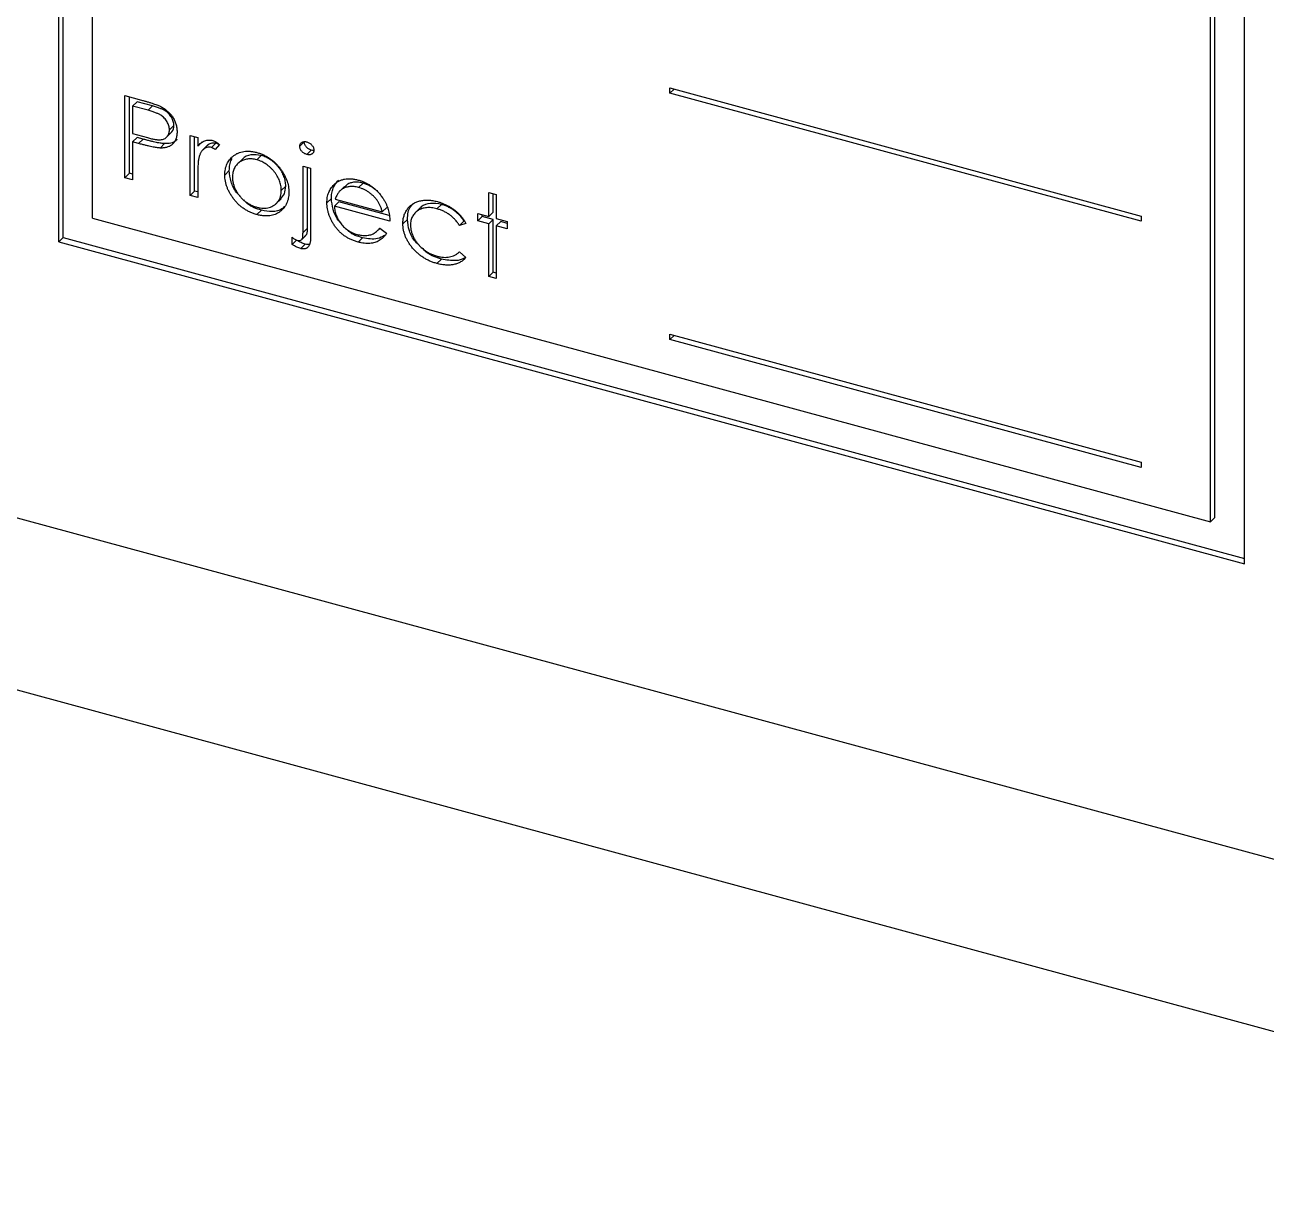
# Model space of a CAD drawing. Header units: millimetres. Extents: x 0 to 836, y 0 to 589.
# Drawn here: x 77.64 to 110.05, y 54.7 to 85.47 of the extents above; entities that cross this region are included whole.
import ezdxf

# ---------------------------------------------------------------- set-up
doc = ezdxf.new("R2010")
doc.units = ezdxf.units.MM

msp = doc.modelspace()

# ---------------------------------------------------------------- linework, layer by layer
at = {"color": 7, "linetype": 'Continuous', "lineweight": 25}
for p, q in [((78.52138, 79.80618), (78.52138, 99.52103)), ((78.63805, 79.92006), (78.63805, 99.48932)), ((79.4058, 80.42299), (79.4058, 98.4235)), ((109.47601, 71.39338), (109.47601, 91.10823)), ((108.59159, 72.49091), (108.59159, 90.49142)), ((108.70827, 72.60479), (108.70827, 90.6053)), ((31.86832, 84.98527), (219.36496, 34.0277)), ((80.25053, 83.62207), (80.68414, 83.50423)), ((80.25053, 81.47916), (80.25053, 83.62207)), ((94.48059, 83.8207), (106.78307, 80.47715)), ((94.48059, 83.68333), (94.48059, 83.8207)), ((94.59067, 83.79078), (94.48059, 83.68333)), ((106.78307, 80.33978), (94.48059, 83.68333)), ((80.3672, 81.59303), (80.3672, 83.59037)), ((80.56563, 83.46224), (80.44895, 83.34836)), ((80.44895, 83.34836), (80.44895, 82.63405)), ((80.85334, 83.23846), (80.44895, 83.34836)), ((80.97001, 83.35233), (80.56563, 83.46224)), ((80.97001, 83.35233), (80.85334, 83.23846)), ((81.32446, 82.52492), (81.4703, 82.66726)), ((81.52942, 82.84443), (81.41274, 82.73056)), ((80.44895, 82.63405), (80.83607, 82.52412)), ((80.56563, 82.52814), (80.44895, 82.41427)), ((80.44895, 82.41427), (80.44895, 81.42523)), ((80.60708, 82.37129), (80.44895, 82.41427)), ((80.72375, 82.48517), (80.56563, 82.52814)), ((80.72375, 82.48517), (80.60708, 82.37129)), ((81.2867, 82.36737), (81.17003, 82.2535)), ((81.95133, 82.58289), (82.14976, 82.52896)), ((81.95133, 81.01691), (81.95133, 82.58289)), ((82.06801, 81.13079), (82.06801, 82.55118)), ((82.14976, 82.52896), (82.14976, 82.29845)), ((82.26643, 82.41232), (82.14976, 82.29845)), ((82.41819, 82.33592), (82.27234, 82.19358)), ((82.62298, 82.3811), (82.50631, 82.26722)), ((82.71669, 82.3487), (82.60774, 82.21175)), ((84.93103, 82.41232), (84.81435, 82.29845)), ((83.81133, 82.05813), (83.69466, 81.94425)), ((85.11528, 82.19827), (84.99861, 82.08439)), ((83.31972, 81.96578), (83.17388, 81.82343)), ((84.89939, 81.78167), (85.09782, 81.72774)), ((84.89939, 80.04957), (84.89939, 81.78167)), ((85.01607, 80.16344), (85.01607, 81.74996)), ((85.09782, 81.72774), (85.09782, 79.93297)), ((80.3672, 81.59303), (80.25053, 81.47916)), ((80.44895, 81.42523), (80.25053, 81.47916)), ((80.44895, 81.57081), (80.3672, 81.59303)), ((82.14976, 81.48927), (82.14976, 80.96299)), ((82.9751, 81.66296), (82.85843, 81.54908)), ((82.06801, 81.13079), (81.95133, 81.01691)), ((82.14976, 81.10857), (82.06801, 81.13079)), ((84.44913, 81.26106), (84.33246, 81.14718)), ((85.98266, 81.25046), (85.86598, 81.13658)), ((86.05116, 81.30258), (85.93449, 81.18871)), ((86.46751, 81.33624), (86.35083, 81.22236)), ((89.74668, 81.09617), (89.94511, 81.04224)), ((89.74668, 80.46428), (89.74668, 81.09617)), ((89.86336, 80.57816), (89.86336, 81.06446)), ((89.94511, 81.04224), (89.94511, 80.41035)), ((82.14976, 80.96299), (81.95133, 81.01691)), ((84.18108, 80.78558), (84.32692, 80.92793)), ((85.63969, 80.93878), (85.52302, 80.8249)), ((85.83812, 80.84793), (85.72145, 80.73406)), ((87.16713, 80.34115), (85.72145, 80.73406)), ((85.74226, 80.92071), (86.9687, 80.58739)), ((87.14867, 80.49175), (85.83812, 80.84793)), ((87.08538, 80.70127), (86.9687, 80.58739)), ((88.51379, 80.7801), (88.39711, 80.66623)), ((32.21834, 80.39819), (219.71498, 29.44062)), ((79.4058, 80.42299), (108.59159, 72.49091)), ((83.81222, 80.62928), (83.69554, 80.5154)), ((87.62397, 80.39091), (87.50729, 80.27703)), ((87.9622, 80.69349), (87.81635, 80.55114)), ((89.46322, 80.34901), (89.46322, 80.54132)), ((89.46322, 80.54132), (89.74668, 80.46428)), ((89.57989, 80.46289), (89.46322, 80.34901)), ((89.57989, 80.46289), (89.57989, 80.50961)), ((89.86336, 80.38585), (89.57989, 80.46289)), ((89.86336, 80.57816), (89.74668, 80.46428)), ((89.86336, 80.38585), (89.74668, 80.27197)), ((89.86336, 79.01218), (89.86336, 80.38585)), ((89.94511, 80.41035), (90.22858, 80.33331)), ((106.78307, 80.47715), (106.78307, 80.33978)), ((85.01607, 80.16344), (84.89939, 80.04957)), ((86.83369, 80.08744), (86.90984, 80.16176)), ((86.90581, 80.16491), (87.08209, 80.02729)), ((89.10198, 80.34551), (88.98531, 80.23164)), ((89.1514, 80.28652), (88.98531, 80.23164)), ((89.74668, 80.27197), (89.46322, 80.34901)), ((89.74668, 78.8983), (89.74668, 80.27197)), ((90.06178, 80.33192), (89.94511, 80.21804)), ((89.94511, 80.21804), (89.94511, 78.84438)), ((90.22858, 80.141), (89.94511, 80.21804)), ((90.22858, 80.28659), (90.06178, 80.33192)), ((90.22858, 80.33331), (90.22858, 80.141)), ((78.63805, 79.92006), (78.52138, 79.80618)), ((78.52138, 79.80618), (109.47601, 71.39338)), ((78.63805, 79.92006), (109.47601, 71.53896)), ((84.61592, 79.73769), (84.61592, 79.9227)), ((84.7326, 79.85157), (84.61592, 79.73769)), ((84.95627, 79.74141), (84.8396, 79.62753)), ((84.85995, 79.85973), (84.97662, 79.9736)), ((84.99215, 79.99137), (84.87547, 79.87749)), ((86.45245, 79.91172), (86.33577, 79.79784)), ((88.98531, 79.5448), (89.1514, 79.39406)), ((88.51202, 79.35197), (88.39534, 79.2381)), ((89.86336, 79.01218), (89.74668, 78.8983)), ((89.94511, 78.84438), (89.74668, 78.8983)), ((89.94511, 78.98996), (89.86336, 79.01218)), ((94.48059, 77.39194), (106.78307, 74.04839)), ((94.48059, 77.25458), (94.48059, 77.39194)), ((94.59067, 77.36203), (94.48059, 77.25458)), ((106.78307, 73.91103), (94.48059, 77.25458)), ((106.78307, 74.04839), (106.78307, 73.91103)), ((108.70827, 72.60479), (108.59159, 72.49091))]:
    msp.add_line(p, q, dxfattribs=at)
for points, knots in [([(80.68414, 83.50423), (80.71397, 83.49609), (80.77111, 83.4805), (80.85306, 83.45638), (80.92748, 83.43369), (80.99422, 83.41213), (81.05349, 83.39199), (81.10501, 83.37232), (81.14919, 83.3544), (81.17567, 83.34119), (81.18774, 83.33516)], [0, 0, 0, 0, 0.17695575, 0.33905508, 0.48631822, 0.61878092, 0.73561883, 0.83874248, 0.92645707, 1, 1, 1, 1]), ([(81.52942, 82.84443), (81.52862, 82.86188), (81.52703, 82.89656), (81.51525, 82.94995), (81.49544, 83.00324), (81.46799, 83.05538), (81.43467, 83.10496), (81.39595, 83.15068), (81.35191, 83.19095), (81.31094, 83.22035), (81.27456, 83.24139), (81.24295, 83.25779), (81.20726, 83.27372), (81.16748, 83.28957), (81.12392, 83.30573), (81.0762, 83.32163), (81.02451, 83.33739), (80.98862, 83.34723), (80.97001, 83.35233)], [0, 0, 0, 0, 0.07004376, 0.13923832, 0.20819746, 0.27917337, 0.34998681, 0.41835385, 0.48760958, 0.55741107, 0.59533016, 0.63796405, 0.68591278, 0.73818516, 0.79610265, 0.85851654, 0.92665773, 1, 1, 1, 1]), ([(81.18774, 83.33516), (81.20303, 83.32696), (81.23323, 83.31073), (81.27676, 83.28285), (81.31817, 83.25257), (81.35761, 83.22016), (81.39459, 83.18483), (81.42967, 83.14746), (81.46253, 83.10748), (81.493, 83.06529), (81.52097, 83.02149), (81.54506, 82.97592), (81.56523, 82.92924), (81.58253, 82.88119), (81.59498, 82.83195), (81.60436, 82.78136), (81.61031, 82.72952), (81.61088, 82.69504), (81.61117, 82.67749)], [0, 0, 0, 0, 0.06248134, 0.12349038, 0.18341109, 0.24315322, 0.30212674, 0.36170967, 0.42184229, 0.4829319, 0.54455225, 0.60568072, 0.66767974, 0.72998439, 0.79455092, 0.86034562, 0.92890736, 1, 1, 1, 1]), ([(81.41274, 82.73056), (81.41195, 82.748), (81.41036, 82.78268), (81.39858, 82.83608), (81.37877, 82.88936), (81.35132, 82.9415), (81.318, 82.99108), (81.27928, 83.03681), (81.23524, 83.07708), (81.19427, 83.10648), (81.15788, 83.12752), (81.12627, 83.14391), (81.09059, 83.15984), (81.05081, 83.1757), (81.00725, 83.19185), (80.95953, 83.20775), (80.90783, 83.22352), (80.87194, 83.23336), (80.85334, 83.23846)], [0, 0, 0, 0, 0.07004376, 0.13923832, 0.20819746, 0.27917337, 0.34998681, 0.41835385, 0.48760958, 0.55741107, 0.59533016, 0.63796405, 0.68591278, 0.73818516, 0.79610265, 0.85851654, 0.92665773, 1, 1, 1, 1]), ([(80.83607, 82.52412), (80.85497, 82.51898), (80.89145, 82.50904), (80.94416, 82.49716), (80.99307, 82.48668), (81.03801, 82.47859), (81.07902, 82.47328), (81.11615, 82.46907), (81.14913, 82.46862), (81.18773, 82.46959), (81.23074, 82.47745), (81.27753, 82.49312), (81.31719, 82.51851), (81.3515, 82.54986), (81.37873, 82.5877), (81.39867, 82.6307), (81.41038, 82.67859), (81.41195, 82.71312), (81.41274, 82.73056)], [0, 0, 0, 0, 0.072538371, 0.140033831, 0.202495681, 0.260575056, 0.313228338, 0.361583194, 0.404878361, 0.444127437, 0.516399693, 0.586506671, 0.655085374, 0.724383783, 0.793973529, 0.861637682, 0.930110942, 1, 1, 1, 1]), ([(81.61117, 82.67749), (81.6109, 82.65994), (81.61038, 82.62561), (81.60413, 82.57687), (81.59571, 82.53097), (81.58276, 82.48863), (81.5658, 82.45001), (81.54591, 82.41413), (81.52191, 82.38203), (81.49434, 82.35342), (81.46367, 82.32814), (81.43003, 82.30639), (81.39355, 82.28832), (81.35436, 82.27384), (81.31207, 82.26362), (81.26731, 82.25634), (81.21971, 82.25295), (81.18677, 82.25331), (81.17003, 82.2535)], [0, 0, 0, 0, 0.07011889, 0.13719235, 0.20201618, 0.26463141, 0.32611655, 0.3860103, 0.44581185, 0.5052977, 0.56463328, 0.62428263, 0.68390203, 0.74395277, 0.80538773, 0.86838803, 0.93308403, 1, 1, 1, 1]), ([(81.45333, 82.65556), (81.46192, 82.66276), (81.51316, 82.70573), (81.52203, 82.78143), (81.52942, 82.84443)], [0, 0, 0, 0, 0.16764443, 1, 1, 1, 1]), ([(81.17003, 82.2535), (81.15617, 82.25441), (81.12582, 82.2564), (81.07582, 82.263), (81.01761, 82.27286), (80.95126, 82.28642), (80.87684, 82.30282), (80.79431, 82.32221), (80.70349, 82.34522), (80.64015, 82.36235), (80.60708, 82.37129)], [0, 0, 0, 0, 0.07517312, 0.16474626, 0.26801688, 0.38591188, 0.51778948, 0.66369098, 0.82441322, 1, 1, 1, 1]), ([(81.2867, 82.36737), (81.27285, 82.36828), (81.24249, 82.37028), (81.19249, 82.37688), (81.13428, 82.38674), (81.06794, 82.4003), (80.99352, 82.4167), (80.91098, 82.43609), (80.82017, 82.4591), (80.75682, 82.47623), (80.72375, 82.48517)], [0, 0, 0, 0, 0.07517312, 0.16474626, 0.26801688, 0.38591188, 0.51778948, 0.66369098, 0.82441322, 1, 1, 1, 1]), ([(81.6097, 82.48051), (81.60115, 82.46794), (81.56488, 82.41456), (81.44791, 82.37442), (81.34047, 82.36972), (81.2867, 82.36737)], [0, 0, 0, 0, 0.13337055, 0.56628401, 1, 1, 1, 1]), ([(82.14976, 82.29845), (82.16441, 82.31593), (82.19242, 82.34936), (82.23899, 82.391), (82.28669, 82.42298), (82.33574, 82.44547), (82.38652, 82.45849), (82.4379, 82.46418), (82.4907, 82.46145), (82.52618, 82.45336), (82.54396, 82.4493)], [0, 0, 0, 0, 0.16005941, 0.30611238, 0.43836651, 0.56054146, 0.67531722, 0.78611363, 0.89284179, 1, 1, 1, 1]), ([(82.62298, 82.3811), (82.57537, 82.38489), (82.48818, 82.39182), (82.432, 82.3411), (82.4065, 82.31807)], [0, 0, 0, 0, 0.54603576, 1, 1, 1, 1]), ([(82.54396, 82.4493), (82.55774, 82.44483), (82.58611, 82.43562), (82.62906, 82.41341), (82.67331, 82.38456), (82.70183, 82.36099), (82.71669, 82.3487)], [0, 0, 0, 0, 0.22527755, 0.4635232, 0.72032356, 1, 1, 1, 1]), ([(82.70724, 82.33682), (82.6947, 82.34572), (82.6679, 82.36475), (82.63858, 82.37542), (82.62298, 82.3811)], [0, 0, 0, 0, 0.46789554, 1, 1, 1, 1]), ([(84.81435, 82.29845), (84.81507, 82.30934), (84.81648, 82.33069), (84.82662, 82.35939), (84.84376, 82.38339), (84.86737, 82.40213), (84.89552, 82.41527), (84.92695, 82.42273), (84.96189, 82.42243), (84.98615, 82.4169), (84.99861, 82.41407)], [0, 0, 0, 0, 0.12275654, 0.24062257, 0.3613863, 0.48714784, 0.61496199, 0.73978028, 0.86633905, 1, 1, 1, 1]), ([(85.11528, 82.19827), (85.10282, 82.2022), (85.07857, 82.20986), (85.04363, 82.22855), (85.0122, 82.2531), (84.98403, 82.28153), (84.96057, 82.31302), (84.94328, 82.34598), (84.9332, 82.37963), (84.93176, 82.40133), (84.93103, 82.41232)], [0, 0, 0, 0, 0.13447307, 0.26180081, 0.38737749, 0.51596824, 0.6424939, 0.76261146, 0.87967074, 1, 1, 1, 1]), ([(84.99861, 82.41407), (85.01106, 82.41013), (85.03532, 82.40247), (85.07026, 82.38379), (85.10169, 82.35924), (85.12984, 82.3308), (85.15345, 82.29922), (85.1706, 82.2659), (85.18074, 82.23169), (85.18214, 82.20958), (85.18286, 82.19829)], [0, 0, 0, 0, 0.13366095, 0.26021972, 0.38503801, 0.51285216, 0.6386137, 0.75937743, 0.87724346, 1, 1, 1, 1]), ([(82.18519, 82.01709), (82.1822, 82.00549), (82.17558, 81.97979), (82.16914, 81.9354), (82.16278, 81.88263), (82.1583, 81.82081), (82.15414, 81.75055), (82.1518, 81.67131), (82.14984, 81.58341), (82.14979, 81.5216), (82.14976, 81.48927)], [0, 0, 0, 0, 0.07085487, 0.15693815, 0.25860039, 0.37589093, 0.50816617, 0.65623781, 0.82017677, 1, 1, 1, 1]), ([(82.50631, 82.26722), (82.49038, 82.27052), (82.45791, 82.27725), (82.41022, 82.27372), (82.36395, 82.25964), (82.3272, 82.24008), (82.29875, 82.21931), (82.27844, 82.19994), (82.25982, 82.1771), (82.24202, 82.15149), (82.22581, 82.12238), (82.21067, 82.09026), (82.19699, 82.05497), (82.18919, 82.02992), (82.18519, 82.01709)], [0, 0, 0, 0, 0.09380653, 0.19133813, 0.29519062, 0.41031234, 0.47193025, 0.53642516, 0.60311873, 0.67411767, 0.74933202, 0.82828338, 0.91203981, 1, 1, 1, 1]), ([(82.60774, 82.21175), (82.59819, 82.21847), (82.58007, 82.23123), (82.55357, 82.24771), (82.52913, 82.25981), (82.51357, 82.26486), (82.50631, 82.26722)], [0, 0, 0, 0, 0.2951388, 0.56022994, 0.79498336, 1, 1, 1, 1]), ([(82.85843, 81.54908), (82.85914, 81.5751), (82.86054, 81.62662), (82.87085, 81.70031), (82.88814, 81.76951), (82.9126, 81.83384), (82.94388, 81.89376), (82.98201, 81.94916), (83.02737, 81.99989), (83.06224, 82.02942), (83.07989, 82.04437)], [0, 0, 0, 0, 0.128919132, 0.255237725, 0.378678596, 0.501087887, 0.622713679, 0.746240795, 0.871589047, 1, 1, 1, 1]), ([(83.07989, 82.04437), (83.10038, 82.0596), (83.1407, 82.08955), (83.20851, 82.12349), (83.27958, 82.14943), (83.35521, 82.16529), (83.43461, 82.17239), (83.51814, 82.16963), (83.60549, 82.1589), (83.66523, 82.14393), (83.69554, 82.13633)], [0, 0, 0, 0, 0.12849752, 0.25271299, 0.37481913, 0.49643643, 0.61791056, 0.74128762, 0.8687004, 1, 1, 1, 1]), ([(83.81133, 82.05813), (83.71867, 82.07126), (83.53326, 82.09754), (83.36084, 82.02606), (83.31168, 81.95428), (83.30812, 81.94908)], [0, 0, 0, 0, 0.48093545, 0.96236609, 1, 1, 1, 1]), ([(83.69554, 82.13633), (83.72586, 82.12746), (83.7853, 82.11008), (83.87236, 82.07331), (83.95546, 82.03067), (84.03492, 81.98136), (84.10973, 81.92387), (84.18097, 81.86018), (84.24845, 81.78932), (84.2889, 81.7377), (84.30943, 81.7115)], [0, 0, 0, 0, 0.13175143, 0.25833235, 0.38213398, 0.50380439, 0.62469299, 0.74687059, 0.8715135, 1, 1, 1, 1]), ([(84.44913, 81.26106), (84.44853, 81.28243), (84.44733, 81.32449), (84.43819, 81.38836), (84.42356, 81.45142), (84.40337, 81.51375), (84.37642, 81.57527), (84.34331, 81.63572), (84.30526, 81.69588), (84.26103, 81.75404), (84.21345, 81.80967), (84.16262, 81.8606), (84.10969, 81.90649), (84.05449, 81.94763), (83.99672, 81.98289), (83.93683, 82.01348), (83.87479, 82.03909), (83.83262, 82.05174), (83.81133, 82.05813)], [0, 0, 0, 0, 0.0651848, 0.12827373, 0.19027022, 0.25176831, 0.31276869, 0.37479328, 0.43796959, 0.5030474, 0.56812521, 0.63094975, 0.69236911, 0.75297317, 0.81364107, 0.87435521, 0.93657297, 1, 1, 1, 1]), ([(84.99861, 82.08439), (84.98615, 82.08832), (84.96189, 82.09599), (84.92695, 82.11467), (84.89552, 82.13922), (84.86735, 82.16766), (84.8439, 82.19914), (84.82661, 82.2321), (84.81653, 82.26575), (84.81508, 82.28745), (84.81435, 82.29845)], [0, 0, 0, 0, 0.13447307, 0.26180081, 0.38737749, 0.51596824, 0.6424939, 0.76261146, 0.87967074, 1, 1, 1, 1]), ([(85.18286, 82.19829), (85.18213, 82.18769), (85.18069, 82.16678), (85.1706, 82.13861), (85.15331, 82.11505), (85.12986, 82.09631), (85.10169, 82.08319), (85.07026, 82.07572), (85.03532, 82.07603), (85.01106, 82.08155), (84.99861, 82.08439)], [0, 0, 0, 0, 0.12032926, 0.23738854, 0.3575061, 0.48403176, 0.61262251, 0.73819919, 0.86552693, 1, 1, 1, 1]), ([(85.18477, 82.19226), (85.18174, 82.19147), (85.16085, 82.186), (85.13629, 82.19261), (85.11528, 82.19827)], [0, 0, 0, 0, 0.14466469, 1, 1, 1, 1]), ([(82.9751, 81.66296), (82.97581, 81.68898), (82.97722, 81.7405), (82.98753, 81.81419), (83.00481, 81.88339), (83.0251, 81.93674), (83.03967, 81.96686), (83.04466, 81.97646)], [0, 0, 0, 0, 0.128919132, 0.255237725, 0.378678596, 0.501087887, 0.56, 0.56, 0.56, 0.56]), ([(83.69466, 81.94425), (83.67322, 81.94949), (83.63089, 81.95983), (83.56859, 81.96789), (83.50861, 81.97014), (83.45085, 81.96588), (83.39549, 81.95515), (83.34248, 81.9379), (83.29167, 81.91458), (83.24405, 81.885), (83.20034, 81.85042), (83.16214, 81.8113), (83.12965, 81.76839), (83.10259, 81.72171), (83.08243, 81.67031), (83.06779, 81.61522), (83.05865, 81.55632), (83.05746, 81.51491), (83.05685, 81.49387)], [0, 0, 0, 0, 0.0638459, 0.12604363, 0.18716536, 0.24739929, 0.30838003, 0.36977962, 0.43258392, 0.49764079, 0.56240114, 0.6255571, 0.687332, 0.74831275, 0.80979104, 0.87176757, 0.93483619, 1, 1, 1, 1]), ([(84.33246, 81.14718), (84.33185, 81.16856), (84.33066, 81.21061), (84.32152, 81.27448), (84.30689, 81.33754), (84.28669, 81.39988), (84.25975, 81.46139), (84.22663, 81.52184), (84.18858, 81.58201), (84.14435, 81.64016), (84.09678, 81.69579), (84.04595, 81.74672), (83.99302, 81.79261), (83.93782, 81.83375), (83.88005, 81.86901), (83.82015, 81.8996), (83.75812, 81.92521), (83.71595, 81.93787), (83.69466, 81.94425)], [0, 0, 0, 0, 0.0651848, 0.12827373, 0.19027022, 0.25176831, 0.31276869, 0.37479328, 0.43796959, 0.5030474, 0.56812521, 0.63094975, 0.69236911, 0.75297317, 0.81364107, 0.87435521, 0.93657297, 1, 1, 1, 1]), ([(84.30943, 81.7115), (84.3271, 81.68697), (84.36211, 81.63839), (84.40701, 81.56284), (84.44568, 81.48673), (84.47668, 81.40959), (84.50112, 81.33169), (84.51847, 81.25295), (84.52879, 81.17352), (84.53018, 81.12109), (84.53088, 81.09454)], [0, 0, 0, 0, 0.12815728, 0.25383436, 0.37650562, 0.49853369, 0.62136773, 0.74456474, 0.8706338, 1, 1, 1, 1]), ([(83.69554, 80.5154), (83.66539, 80.52435), (83.60633, 80.54186), (83.51995, 80.57665), (83.43783, 80.6178), (83.35999, 80.66581), (83.28598, 80.71978), (83.21663, 80.78064), (83.15143, 80.84768), (83.09138, 80.92042), (83.03705, 80.99641), (82.98912, 81.07382), (82.94876, 81.15178), (82.91568, 81.23049), (82.88988, 81.30966), (82.87186, 81.38938), (82.86027, 81.46968), (82.85905, 81.5224), (82.85843, 81.54908)], [0, 0, 0, 0, 0.068742262, 0.134635192, 0.198324187, 0.260825013, 0.322713588, 0.384554535, 0.446912858, 0.510957633, 0.574930701, 0.636684538, 0.697483115, 0.757133808, 0.816965664, 0.876818352, 0.93766258, 1, 1, 1, 1]), ([(83.25658, 81.00036), (83.22527, 81.03045), (83.1153, 81.13616), (83.00476, 81.37726), (82.98499, 81.56773), (82.9751, 81.66296)], [0, 0, 0, 0, 0.16596637, 0.58298748, 1, 1, 1, 1]), ([(83.05685, 81.49387), (83.05787, 81.46619), (83.05988, 81.41126), (83.07627, 81.32671), (83.10368, 81.24238), (83.14069, 81.15908), (83.18706, 81.07872), (83.2417, 81.00346), (83.30401, 80.93436), (83.37326, 80.87227), (83.44803, 80.81756), (83.52715, 80.77169), (83.60968, 80.73342), (83.66608, 80.71652), (83.69466, 80.70796)], [0, 0, 0, 0, 0.08473274, 0.16817865, 0.2514882, 0.33584067, 0.41983449, 0.50234488, 0.58364902, 0.66593101, 0.74871653, 0.83104734, 0.91440981, 1, 1, 1, 1]), ([(85.63969, 80.93878), (85.64036, 80.96266), (85.64169, 81.00998), (85.65005, 81.07828), (85.66486, 81.14284), (85.68519, 81.20399), (85.71144, 81.26148), (85.74355, 81.31539), (85.78157, 81.36562), (85.81093, 81.39585), (85.82572, 81.41107)], [0, 0, 0, 0, 0.12804481, 0.2537679, 0.37742843, 0.50055084, 0.62329588, 0.74657833, 0.87234754, 1, 1, 1, 1]), ([(85.70905, 81.2972), (85.72908, 81.31494), (85.7685, 81.34986), (85.83519, 81.3917), (85.90739, 81.42231), (85.98422, 81.44307), (86.06656, 81.45233), (86.1533, 81.45233), (86.24543, 81.4405), (86.30842, 81.42525), (86.34065, 81.41744)], [0, 0, 0, 0, 0.12883525, 0.25358933, 0.37464326, 0.49534004, 0.61632477, 0.73975934, 0.86684232, 1, 1, 1, 1]), ([(86.46751, 81.33624), (86.4477, 81.34125), (86.40855, 81.35115), (86.35088, 81.3598), (86.29549, 81.36325), (86.24198, 81.36189), (86.19105, 81.35454), (86.14165, 81.34312), (86.09504, 81.32546), (86.06589, 81.31026), (86.05116, 81.30258)], [0, 0, 0, 0, 0.13109198, 0.25914128, 0.38416176, 0.50599195, 0.62909809, 0.75066912, 0.87403894, 1, 1, 1, 1]), ([(86.34065, 81.41744), (86.37378, 81.40761), (86.43878, 81.38832), (86.53356, 81.34748), (86.62324, 81.2992), (86.70778, 81.24245), (86.7872, 81.1773), (86.86098, 81.10328), (86.93038, 81.02172), (86.97075, 80.96252), (86.99129, 80.9324)], [0, 0, 0, 0, 0.13204023, 0.25903284, 0.38187982, 0.50225844, 0.62275219, 0.74474263, 0.87010893, 1, 1, 1, 1]), ([(83.69466, 80.70796), (83.72323, 80.70099), (83.77962, 80.68725), (83.86204, 80.6806), (83.94095, 80.6837), (84.01564, 80.69764), (84.08486, 80.72231), (84.14762, 80.75695), (84.20179, 80.8031), (84.24812, 80.8582), (84.28573, 80.92101), (84.31301, 80.99061), (84.32944, 81.06622), (84.33145, 81.12006), (84.33246, 81.14718)], [0, 0, 0, 0, 0.08560569, 0.16898326, 0.25090758, 0.3337081, 0.41600498, 0.49765957, 0.57989329, 0.66390232, 0.74846625, 0.83179089, 0.91525191, 1, 1, 1, 1]), ([(84.53088, 81.09454), (84.53026, 81.0682), (84.52904, 81.01615), (84.51745, 80.94214), (84.49943, 80.87222), (84.47363, 80.80707), (84.44056, 80.74634), (84.4002, 80.69032), (84.35227, 80.63896), (84.29793, 80.5925), (84.23789, 80.55239), (84.17275, 80.52091), (84.10379, 80.49752), (84.0301, 80.4836), (83.95236, 80.47797), (83.87039, 80.48145), (83.78432, 80.49348), (83.72555, 80.50799), (83.69554, 80.5154)], [0, 0, 0, 0, 0.06241603, 0.12333698, 0.18326514, 0.24317244, 0.30289835, 0.3637736, 0.4256053, 0.48965904, 0.55378458, 0.61622153, 0.67785447, 0.7395169, 0.80209654, 0.86586584, 0.9315078, 1, 1, 1, 1]), ([(84.31062, 80.9151), (84.34993, 80.96065), (84.43093, 81.05449), (84.44295, 81.19087), (84.44913, 81.26106)], [0, 0, 0, 0, 0.48530955, 1, 1, 1, 1]), ([(85.52302, 80.8249), (85.52369, 80.84878), (85.52502, 80.8961), (85.53337, 80.9644), (85.54819, 81.02897), (85.56851, 81.09011), (85.59476, 81.1476), (85.62687, 81.20151), (85.6649, 81.25174), (85.69426, 81.28197), (85.70905, 81.2972)], [0, 0, 0, 0, 0.12804481, 0.2537679, 0.37742843, 0.50055084, 0.62329588, 0.74657833, 0.87234754, 1, 1, 1, 1]), ([(85.93449, 81.18871), (85.92395, 81.18233), (85.9026, 81.16943), (85.87409, 81.14495), (85.84678, 81.11763), (85.82194, 81.08578), (85.79914, 81.04996), (85.77782, 81.01068), (85.75862, 80.96743), (85.74782, 80.93658), (85.74226, 80.92071)], [0, 0, 0, 0, 0.10998385, 0.2225805, 0.33849987, 0.45870857, 0.58553535, 0.71751774, 0.85466682, 1, 1, 1, 1]), ([(86.35083, 81.22236), (86.33103, 81.22737), (86.29188, 81.23727), (86.2342, 81.24592), (86.17881, 81.24937), (86.1253, 81.24801), (86.07437, 81.24067), (86.02497, 81.22924), (85.97837, 81.21158), (85.94922, 81.19638), (85.93449, 81.18871)], [0, 0, 0, 0, 0.13109198, 0.25914128, 0.38416176, 0.50599195, 0.62909809, 0.75066912, 0.87403894, 1, 1, 1, 1]), ([(86.9687, 80.58739), (86.96144, 80.61487), (86.94746, 80.66777), (86.91825, 80.74369), (86.88536, 80.81306), (86.84643, 80.87603), (86.80232, 80.93456), (86.75138, 80.98907), (86.69425, 81.04097), (86.63123, 81.08881), (86.56449, 81.13308), (86.49462, 81.1696), (86.42332, 81.20098), (86.3751, 81.21521), (86.35083, 81.22236)], [0, 0, 0, 0, 0.09624013, 0.18523126, 0.26750052, 0.34440038, 0.41959487, 0.49689063, 0.57663792, 0.66026785, 0.74538662, 0.83004033, 0.91447421, 1, 1, 1, 1]), ([(86.77754, 81.17464), (86.73654, 81.20591), (86.63951, 81.2799), (86.53047, 81.31562), (86.46751, 81.33624)], [0, 0, 0, 0, 0.42262688, 1, 1, 1, 1]), ([(83.81222, 80.62928), (83.68404, 80.66928), (83.51017, 80.72353), (83.38424, 80.86549), (83.35114, 80.9028)], [0, 0, 0, 0, 0.73715589, 1, 1, 1, 1]), ([(84.40581, 80.7221), (84.38718, 80.70147), (84.31318, 80.61954), (84.09834, 80.57622), (83.90764, 80.61158), (83.81222, 80.62928)], [0, 0, 0, 0, 0.14390629, 0.57159606, 1, 1, 1, 1]), ([(86.33577, 79.79784), (86.30473, 79.80698), (86.24417, 79.82481), (86.15602, 79.86058), (86.07302, 79.90241), (85.99519, 79.95048), (85.9227, 80.00534), (85.85542, 80.06646), (85.793, 80.13371), (85.73739, 80.207), (85.68733, 80.28286), (85.64315, 80.35974), (85.60623, 80.4371), (85.57618, 80.51462), (85.55192, 80.59215), (85.53501, 80.66992), (85.52527, 80.74778), (85.52377, 80.79906), (85.52302, 80.8249)], [0, 0, 0, 0, 0.07157866, 0.13962922, 0.2047967, 0.26813496, 0.32981375, 0.3913014, 0.45343352, 0.51655169, 0.57963127, 0.64111892, 0.70129405, 0.76081034, 0.81993172, 0.87891958, 0.93898282, 1, 1, 1, 1]), ([(85.88132, 80.30764), (85.86003, 80.32917), (85.76286, 80.42743), (85.66995, 80.65726), (85.64978, 80.84495), (85.63969, 80.93878)], [0, 0, 0, 0, 0.12306992, 0.56159969, 1, 1, 1, 1]), ([(85.72145, 80.73406), (85.72242, 80.71316), (85.72433, 80.67206), (85.73325, 80.61027), (85.7473, 80.54989), (85.76706, 80.49121), (85.79098, 80.43393), (85.82028, 80.37811), (85.85524, 80.32389), (85.89424, 80.27131), (85.93764, 80.22213), (85.9833, 80.17626), (86.03188, 80.13501), (86.08298, 80.09836), (86.13654, 80.06598), (86.19255, 80.0386), (86.25092, 80.01458), (86.29071, 80.00286), (86.31097, 79.9969)], [0, 0, 0, 0, 0.06838462, 0.13447559, 0.19839106, 0.26075348, 0.32182922, 0.38303724, 0.44465312, 0.50739801, 0.56982524, 0.63077764, 0.69092869, 0.75094513, 0.81104948, 0.87233085, 0.93500409, 1, 1, 1, 1]), ([(86.99129, 80.9324), (87.00527, 80.91011), (87.03313, 80.86567), (87.06804, 80.79608), (87.09833, 80.72496), (87.12255, 80.6517), (87.14216, 80.57668), (87.15634, 80.49963), (87.16466, 80.4207), (87.1663, 80.36801), (87.16713, 80.34115)], [0, 0, 0, 0, 0.11852184, 0.23625476, 0.35617443, 0.47724965, 0.60153987, 0.72961838, 0.86215827, 1, 1, 1, 1]), ([(87.50729, 80.27703), (87.50757, 80.29544), (87.50812, 80.33204), (87.51448, 80.38486), (87.52269, 80.43645), (87.53661, 80.48509), (87.55268, 80.53252), (87.57319, 80.57751), (87.59726, 80.62052), (87.62458, 80.66153), (87.65534, 80.69967), (87.68938, 80.73435), (87.72542, 80.76645), (87.76514, 80.79405), (87.80686, 80.81917), (87.85175, 80.84049), (87.89957, 80.8582), (87.94959, 80.87304), (88.00179, 80.88418), (88.05585, 80.8913), (88.11143, 80.89484), (88.16864, 80.89405), (88.22709, 80.89055), (88.28725, 80.88198), (88.34887, 80.87074), (88.3906, 80.86), (88.41173, 80.85457)], [0, 0, 0, 0, 0.04129145, 0.0821355, 0.12263604, 0.16283087, 0.2030066, 0.24352608, 0.28417294, 0.32540981, 0.36685467, 0.4075506, 0.44818737, 0.48868285, 0.52901497, 0.56984273, 0.61137024, 0.65323774, 0.69544612, 0.73775139, 0.78004336, 0.82280707, 0.86597814, 0.90959503, 0.9542314, 1, 1, 1, 1]), ([(87.62397, 80.39091), (87.63479, 80.51769), (87.65027, 80.69895), (87.77874, 80.79491), (87.81735, 80.82376)], [0, 0, 0, 0, 0.69942737, 1, 1, 1, 1]), ([(88.39711, 80.66623), (88.37288, 80.67217), (88.32516, 80.68386), (88.25509, 80.69494), (88.18836, 80.6986), (88.12453, 80.69688), (88.06406, 80.68775), (88.00679, 80.6722), (87.95222, 80.65088), (87.90192, 80.62266), (87.85591, 80.58962), (87.81605, 80.55162), (87.78135, 80.51041), (87.75412, 80.46408), (87.73183, 80.41456), (87.71717, 80.36006), (87.7074, 80.30209), (87.70628, 80.26105), (87.70572, 80.24028)], [0, 0, 0, 0, 0.06952164, 0.13692098, 0.20196924, 0.26546155, 0.32824788, 0.39081672, 0.45355018, 0.51754198, 0.58073837, 0.64192151, 0.70159672, 0.76031288, 0.81875651, 0.87771808, 0.93809405, 1, 1, 1, 1]), ([(88.51379, 80.7801), (88.41709, 80.79697), (88.22388, 80.83066), (88.02586, 80.76796), (87.96507, 80.68707), (87.95453, 80.67305)], [0, 0, 0, 0, 0.45298018, 0.90514529, 1, 1, 1, 1]), ([(88.41173, 80.85457), (88.43819, 80.84681), (88.49097, 80.83134), (88.56926, 80.80059), (88.64641, 80.76533), (88.72105, 80.72388), (88.79227, 80.67889), (88.85894, 80.63199), (88.91948, 80.58211), (88.97503, 80.53045), (89.02568, 80.47544), (89.07196, 80.41645), (89.11481, 80.35346), (89.1391, 80.30901), (89.1514, 80.28652)], [0, 0, 0, 0, 0.0912688, 0.1820814, 0.27190965, 0.36204946, 0.45006635, 0.53397647, 0.61360245, 0.69019761, 0.76541288, 0.84143655, 0.91973275, 1, 1, 1, 1]), ([(89.10198, 80.34551), (89.08377, 80.3724), (89.04792, 80.42532), (88.98567, 80.49796), (88.91933, 80.56385), (88.84777, 80.6223), (88.77109, 80.67328), (88.68959, 80.71675), (88.60328, 80.7535), (88.54411, 80.77109), (88.51379, 80.7801)], [0, 0, 0, 0, 0.12832424, 0.25258448, 0.37350648, 0.49336445, 0.6146086, 0.73847024, 0.86599472, 1, 1, 1, 1]), ([(87.94356, 79.70599), (87.90562, 79.73919), (87.78356, 79.84599), (87.65542, 80.09691), (87.63445, 80.29291), (87.62397, 80.39091)], [0, 0, 0, 0, 0.18400378, 0.59199301, 1, 1, 1, 1]), ([(88.98531, 80.23164), (88.9671, 80.25852), (88.93125, 80.31144), (88.869, 80.38408), (88.80266, 80.44997), (88.7311, 80.50842), (88.65442, 80.5594), (88.57291, 80.60288), (88.4866, 80.63962), (88.42743, 80.65721), (88.39711, 80.66623)], [0, 0, 0, 0, 0.12832424, 0.25258448, 0.37350648, 0.49336445, 0.6146086, 0.73847024, 0.86599472, 1, 1, 1, 1]), ([(84.87547, 79.87749), (84.87935, 79.8855), (84.88843, 79.90423), (84.89463, 79.94222), (84.89898, 79.99147), (84.89925, 80.02898), (84.89939, 80.04957)], [0, 0, 0, 0, 0.161819122, 0.378656187, 0.659015104, 1, 1, 1, 1]), ([(84.99215, 79.99137), (84.99603, 79.99937), (85.0051, 80.01811), (85.0113, 80.0561), (85.01565, 80.10535), (85.01592, 80.14286), (85.01607, 80.16344)], [0, 0, 0, 0, 0.161819122, 0.378656187, 0.659015104, 1, 1, 1, 1]), ([(86.45245, 79.91172), (86.32402, 79.94839), (86.16494, 79.99381), (86.05274, 80.12249), (86.03112, 80.14728)], [0, 0, 0, 0, 0.80730268, 1, 1, 1, 1]), ([(86.31097, 79.9969), (86.33078, 79.99189), (86.37007, 79.98195), (86.4286, 79.97322), (86.48617, 79.96919), (86.54256, 79.96972), (86.59662, 79.97436), (86.64668, 79.98408), (86.69272, 79.99738), (86.73575, 80.0152), (86.77749, 80.03998), (86.8189, 80.07381), (86.86329, 80.11507), (86.89108, 80.14765), (86.90581, 80.16491)], [0, 0, 0, 0, 0.082592263, 0.163878894, 0.24565874, 0.327725695, 0.408609961, 0.485749086, 0.559169056, 0.630268476, 0.705306028, 0.792064966, 0.889796437, 1, 1, 1, 1]), ([(88.39534, 79.2381), (88.364, 79.24716), (88.30257, 79.26492), (88.21266, 79.30112), (88.12674, 79.3422), (88.04483, 79.38991), (87.96693, 79.44384), (87.89309, 79.50393), (87.82358, 79.57042), (87.75907, 79.6423), (87.69983, 79.71733), (87.64896, 79.79473), (87.60484, 79.87263), (87.5694, 79.95194), (87.5412, 80.03214), (87.52193, 80.11334), (87.50947, 80.1955), (87.50802, 80.2496), (87.50729, 80.27703)], [0, 0, 0, 0, 0.06955854, 0.13633525, 0.20109577, 0.26444995, 0.32700499, 0.38939139, 0.45197649, 0.51566998, 0.57897325, 0.64016703, 0.69973984, 0.75868499, 0.8178204, 0.87698399, 0.93763428, 1, 1, 1, 1]), ([(87.70572, 80.24028), (87.70684, 80.21256), (87.70908, 80.1575), (87.72658, 80.07237), (87.75522, 79.98687), (87.79442, 79.90173), (87.844, 79.81932), (87.90223, 79.74166), (87.96914, 79.66996), (88.04415, 79.6052), (88.12549, 79.54742), (88.21228, 79.49842), (88.30382, 79.4582), (88.36649, 79.43924), (88.39844, 79.42957)], [0, 0, 0, 0, 0.08052524, 0.15996548, 0.24032136, 0.32252853, 0.40502358, 0.48659664, 0.56786547, 0.65133277, 0.73623757, 0.82152907, 0.90900491, 1, 1, 1, 1]), ([(84.61592, 79.9227), (84.62847, 79.91281), (84.65241, 79.89393), (84.68905, 79.87144), (84.72337, 79.85294), (84.74594, 79.84579), (84.75677, 79.84236)], [0, 0, 0, 0, 0.28614462, 0.54599513, 0.78201983, 1, 1, 1, 1]), ([(84.8396, 79.62753), (84.82243, 79.63277), (84.78694, 79.64361), (84.73243, 79.66881), (84.67474, 79.69977), (84.63603, 79.72472), (84.61592, 79.73769)], [0, 0, 0, 0, 0.2230922, 0.46107511, 0.72003056, 1, 1, 1, 1]), ([(84.95627, 79.74141), (84.9391, 79.74665), (84.90361, 79.75749), (84.84911, 79.78269), (84.79142, 79.81364), (84.75271, 79.8386), (84.7326, 79.85157)], [0, 0, 0, 0, 0.2230922, 0.46107511, 0.72003056, 1, 1, 1, 1]), ([(84.75677, 79.84236), (84.7693, 79.83973), (84.79346, 79.83467), (84.82714, 79.83849), (84.85554, 79.8528), (84.86864, 79.86903), (84.87547, 79.87749)], [0, 0, 0, 0, 0.25901368, 0.49952201, 0.73909298, 1, 1, 1, 1]), ([(85.09782, 79.93297), (85.09776, 79.91709), (85.09763, 79.88658), (85.09374, 79.84355), (85.08868, 79.80404), (85.0813, 79.76842), (85.07154, 79.73673), (85.05957, 79.70917), (85.04609, 79.68486), (85.0294, 79.66531), (85.01126, 79.6491), (84.9915, 79.63618), (84.97023, 79.62629), (84.94696, 79.62031), (84.92243, 79.61677), (84.89613, 79.61734), (84.86841, 79.62025), (84.84936, 79.62506), (84.8396, 79.62753)], [0, 0, 0, 0, 0.09331432, 0.17931199, 0.25979716, 0.33513162, 0.40406046, 0.46869413, 0.52846661, 0.58488261, 0.63858471, 0.68971235, 0.74014434, 0.7901896, 0.84029835, 0.89168098, 0.94446753, 1, 1, 1, 1]), ([(85.05985, 79.73632), (85.04727, 79.73385), (85.01479, 79.72748), (84.9785, 79.73612), (84.95627, 79.74141)], [0, 0, 0, 0, 0.387219685, 1, 1, 1, 1]), ([(87.08209, 80.02729), (87.06804, 80.00695), (87.04071, 79.9674), (86.99371, 79.91562), (86.94444, 79.87094), (86.89068, 79.83551), (86.83403, 79.80728), (86.77419, 79.78538), (86.71083, 79.77007), (86.64396, 79.76085), (86.57302, 79.75906), (86.49783, 79.76461), (86.41825, 79.77704), (86.36371, 79.7908), (86.33577, 79.79784)], [0, 0, 0, 0, 0.09336986, 0.18166077, 0.26587423, 0.34635478, 0.42459986, 0.50190318, 0.57999209, 0.65844343, 0.73867224, 0.82189415, 0.90880079, 1, 1, 1, 1]), ([(87.02936, 79.9696), (86.96984, 79.93676), (86.80674, 79.84675), (86.59006, 79.88649), (86.45245, 79.91172)], [0, 0, 0, 0, 0.364939184, 1, 1, 1, 1]), ([(88.51202, 79.35197), (88.38153, 79.39253), (88.19516, 79.45046), (88.05269, 79.59864), (88.00996, 79.64308)], [0, 0, 0, 0, 0.70009174, 1, 1, 1, 1]), ([(88.39844, 79.42957), (88.42773, 79.4224), (88.48528, 79.40833), (88.5694, 79.39864), (88.64949, 79.39846), (88.72554, 79.40788), (88.79742, 79.42724), (88.86465, 79.45694), (88.92859, 79.49525), (88.96617, 79.52808), (88.98531, 79.5448)], [0, 0, 0, 0, 0.12998108, 0.25544731, 0.37729834, 0.49844178, 0.61937213, 0.7418565, 0.86856369, 1, 1, 1, 1]), ([(89.13915, 79.40518), (89.12747, 79.39527), (89.06217, 79.3398), (88.84948, 79.29373), (88.63994, 79.3299), (88.51202, 79.35197)], [0, 0, 0, 0, 0.07816675, 0.43725698, 1, 1, 1, 1]), ([(89.1514, 79.39406), (89.14156, 79.38272), (89.12189, 79.36008), (89.08903, 79.32956), (89.05357, 79.30226), (89.01567, 79.2782), (88.97582, 79.25642), (88.93266, 79.23886), (88.88757, 79.22348), (88.84004, 79.21153), (88.79054, 79.20263), (88.73915, 79.19738), (88.6861, 79.19528), (88.63132, 79.19705), (88.5747, 79.20196), (88.51639, 79.21085), (88.45642, 79.22197), (88.41588, 79.23267), (88.39534, 79.2381)], [0, 0, 0, 0, 0.0596334, 0.11906886, 0.17819655, 0.23695665, 0.29593199, 0.35585577, 0.41647331, 0.4777416, 0.53990299, 0.60253752, 0.66542239, 0.72976526, 0.79482877, 0.86182654, 0.93001093, 1, 1, 1, 1])]:
    msp.add_open_spline(points, degree=3, knots=knots, dxfattribs=at)

doc.saveas('drawing.dxf')
